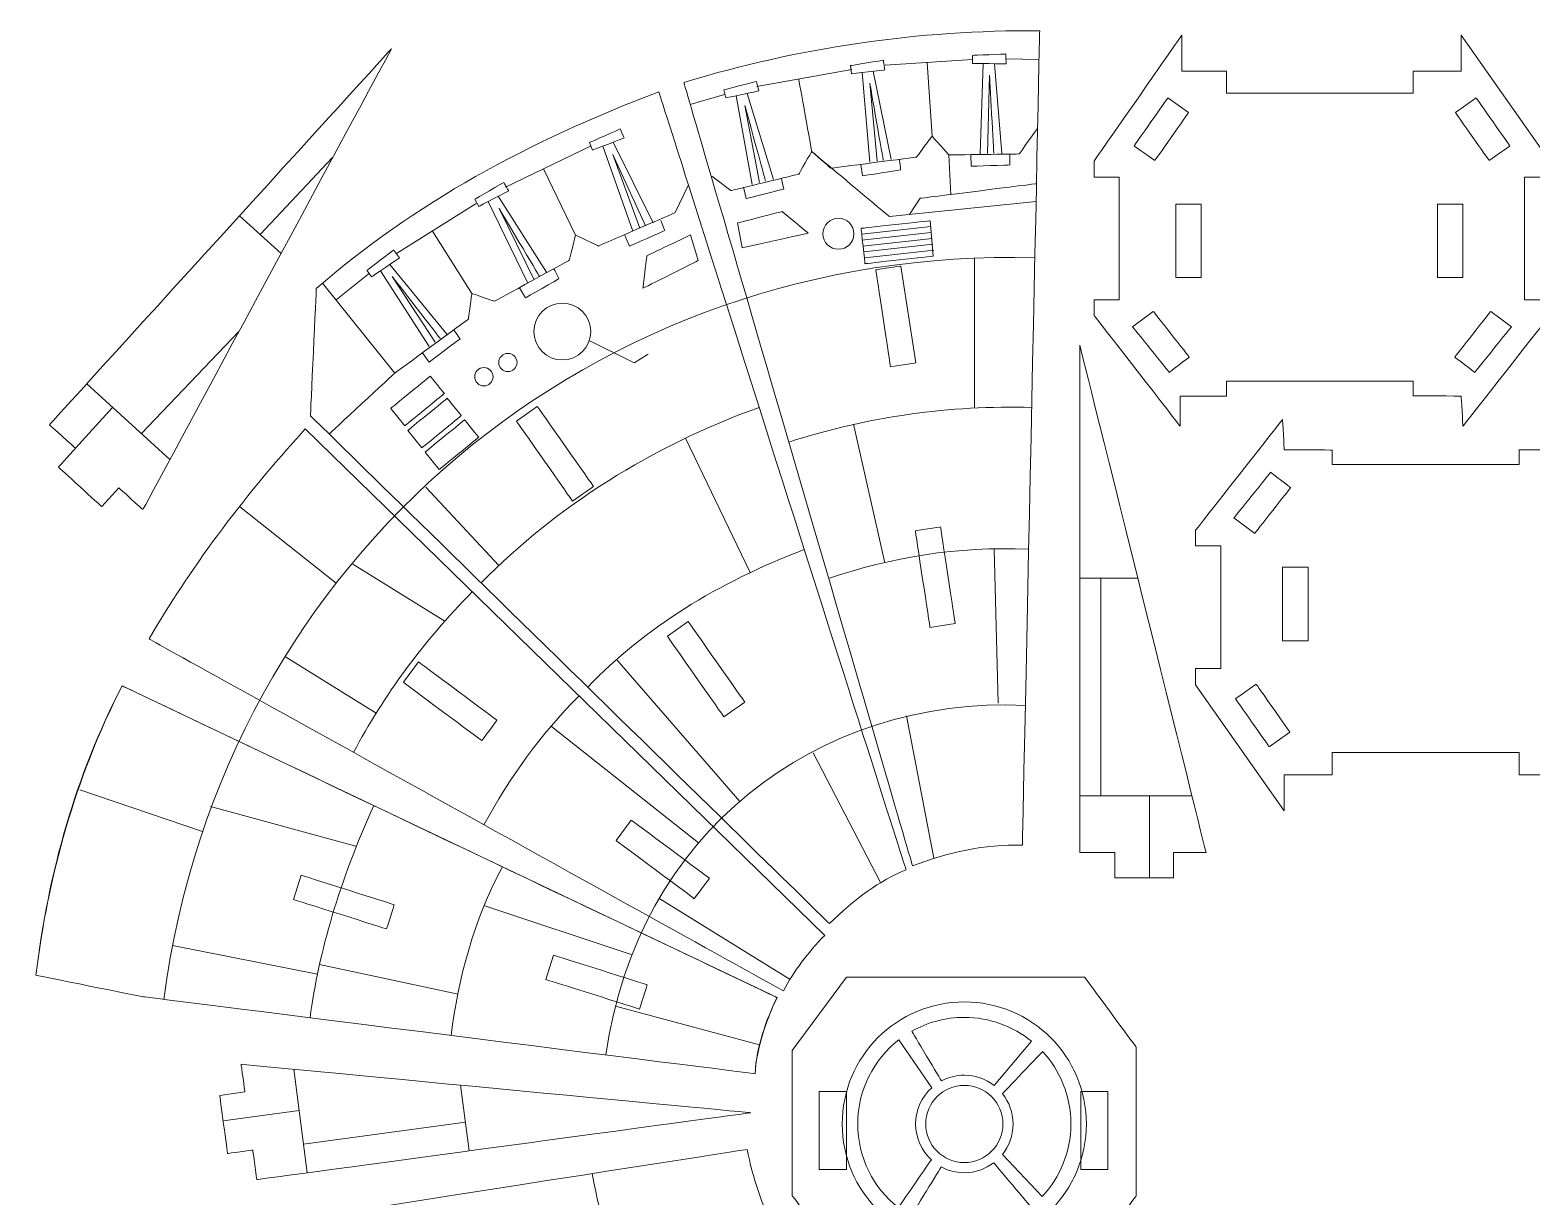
# Model space of a CAD drawing. Header units: centimetres. Extents: x -38.8 to 38.7, y -43.9 to 43.9.
# Drawn here: x -0.39 to 19.13, y -25.83 to -10.66 of the extents above; entities that cross this region are included whole.
import ezdxf

# ---------------------------------------------------------------- set-up
doc = ezdxf.new("R2010")
doc.units = ezdxf.units.CM
doc.header["$MEASUREMENT"] = 0
doc.layers.add('Layer 1', color=7, linetype='Continuous')

msp = doc.modelspace()

# ---------------------------------------------------------------- linework, layer by layer
at = {"layer": 'Layer 1', "color": 240, "lineweight": 20}
for points in [[(14.50199, -13.8792), (14.83219, -13.8792), (14.83219, -12.92438), (14.50199, -12.92438), (14.50199, -13.8792)], [(17.90136, -13.8792), (18.23156, -13.8792), (18.23156, -12.92438), (17.90136, -12.92438), (17.90136, -13.8792)], [(15.88977, -18.60131), (16.21997, -18.60131), (16.21997, -17.64649), (15.88977, -17.64649), (15.88977, -18.60131)], [(9.86672, -25.47493), (10.21878, -25.47493), (10.21878, -24.46379), (9.86672, -24.46379), (9.86672, -25.47493)], [(13.26478, -25.47493), (13.61684, -25.47493), (13.61684, -24.46379), (13.26478, -24.46379), (13.26478, -25.47493)]]:
    msp.add_lwpolyline(points, close=True, dxfattribs=at)
at = {"layer": 'Layer 1', "color": 114, "lineweight": 20}
for centre, major_axis in [((10.11502, -13.31147), (0, 0.20149)), ((6.52529, -14.58251), (0, 0.36962)), ((5.81817, -14.98469), (0, 0.11892)), ((5.50576, -15.17005), (0, 0.11892))]:
    msp.add_ellipse(centre, major_axis=major_axis, ratio=1, dxfattribs=at)
at = {"layer": 'Layer 1', "color": 250, "lineweight": 20}
for points, knots in [([(12.73166, -10.67085), (11.15899, -10.66252), (9.61657, -10.88398), (8.10554, -11.34408), (8.10554, -11.34408), (8.10554, -11.34408), (11.07943, -21.53049), (11.07943, -21.53049), (11.07943, -21.53049), (11.53754, -21.35131), (12.00995, -21.24499), (12.50647, -21.26165), (12.50647, -21.26165), (12.50647, -21.26165), (12.73166, -10.67085), (12.73166, -10.67085)], [0, 0, 0, 0, 0.2, 0.2, 0.2, 0.20000001, 0.4, 0.4, 0.4, 0.40000001, 0.6, 0.6, 0.6, 0.60000001, 1, 1, 1, 1]), ([(18.21105, -10.72716), (18.21105, -10.72716), (19.36304, -12.36534), (19.36304, -12.36534), (19.36304, -12.36534), (19.36304, -12.36534), (19.36304, -12.57715), (19.36304, -12.57715), (19.36304, -12.57715), (19.36304, -12.57715), (19.03356, -12.57715), (19.03356, -12.57715), (19.03356, -12.57715), (19.03356, -12.57715), (19.03356, -14.17069), (19.03356, -14.17069), (19.03356, -14.17069), (19.03356, -14.17069), (19.36304, -14.17069), (19.36304, -14.17069), (19.36304, -14.17069), (19.36304, -14.17069), (19.36304, -14.37424), (19.36304, -14.37424), (19.36304, -14.37424), (19.36304, -14.37424), (18.23327, -15.81366), (18.23327, -15.81366), (18.23327, -15.81366), (18.23327, -15.81366), (18.21105, -15.42139), (18.21105, -15.42139), (18.21105, -15.42139), (18.21105, -15.42139), (17.58812, -15.41723), (17.58812, -15.41723), (17.58812, -15.41723), (17.58812, -15.41723), (17.58812, -15.22852), (17.58812, -15.22852), (17.58812, -15.22852), (17.58812, -15.22852), (15.15845, -15.22852), (15.15845, -15.22852), (15.15845, -15.22852), (15.15845, -15.22852), (15.15845, -15.42139), (15.15845, -15.42139), (15.15845, -15.42139), (15.15845, -15.42139), (14.55902, -15.42139), (14.55902, -15.42139), (14.55902, -15.42139), (14.55902, -15.42139), (14.55902, -15.81366), (14.55902, -15.81366), (14.55902, -15.81366), (14.55902, -15.81366), (13.43946, -14.37424), (13.43946, -14.37424), (13.43946, -14.37424), (13.43946, -14.37424), (13.43946, -14.17069), (13.43946, -14.17069), (13.43946, -14.17069), (13.43946, -14.17069), (13.7659, -14.17069), (13.7659, -14.17069), (13.7659, -14.17069), (13.7659, -14.17069), (13.7659, -12.57715), (13.7659, -12.57715), (13.7659, -12.57715), (13.7659, -12.57715), (13.43946, -12.57715), (13.43946, -12.57715), (13.43946, -12.57715), (13.43946, -12.57715), (13.43946, -12.36534), (13.43946, -12.36534), (13.43946, -12.36534), (13.43946, -12.36534), (14.58104, -10.72716), (14.58104, -10.72716), (14.58104, -10.72716), (14.58104, -10.72716), (14.58104, -11.19507), (14.58104, -11.19507), (14.58104, -11.19507), (14.58104, -11.19507), (15.15845, -11.19507), (15.15845, -11.19507), (15.15845, -11.19507), (15.15845, -11.19507), (15.15845, -11.48353), (15.15845, -11.48353), (15.15845, -11.48353), (15.15845, -11.48353), (17.58812, -11.48353), (17.58812, -11.48353), (17.58812, -11.48353), (17.58812, -11.48353), (17.58812, -11.19507), (17.58812, -11.19507), (17.58812, -11.19507), (17.58812, -11.19507), (18.21105, -11.19507), (18.21105, -11.19507), (18.21105, -11.19507), (18.21105, -11.19507), (18.21105, -10.72716), (18.21105, -10.72716)], [0, 0, 0, 0, 0.03448276, 0.03448276, 0.03448276, 0.03448277, 0.06896552, 0.06896552, 0.06896552, 0.06896553, 0.10344828, 0.10344828, 0.10344828, 0.10344829, 0.13793103, 0.13793103, 0.13793103, 0.13793104, 0.17241379, 0.17241379, 0.17241379, 0.1724138, 0.20689655, 0.20689655, 0.20689655, 0.20689656, 0.24137931, 0.24137931, 0.24137931, 0.24137932, 0.27586207, 0.27586207, 0.27586207, 0.27586208, 0.31034483, 0.31034483, 0.31034483, 0.31034484, 0.34482759, 0.34482759, 0.34482759, 0.3448276, 0.37931034, 0.37931034, 0.37931034, 0.37931035, 0.4137931, 0.4137931, 0.4137931, 0.41379311, 0.44827586, 0.44827586, 0.44827586, 0.44827587, 0.48275862, 0.48275862, 0.48275862, 0.48275863, 0.51724138, 0.51724138, 0.51724138, 0.51724139, 0.55172414, 0.55172414, 0.55172414, 0.55172415, 0.5862069, 0.5862069, 0.5862069, 0.58620691, 0.62068966, 0.62068966, 0.62068966, 0.62068967, 0.65517241, 0.65517241, 0.65517241, 0.65517242, 0.68965517, 0.68965517, 0.68965517, 0.68965518, 0.72413793, 0.72413793, 0.72413793, 0.72413794, 0.75862069, 0.75862069, 0.75862069, 0.7586207, 0.79310345, 0.79310345, 0.79310345, 0.79310346, 0.82758621, 0.82758621, 0.82758621, 0.82758622, 0.86206897, 0.86206897, 0.86206897, 0.86206898, 0.89655172, 0.89655172, 0.89655172, 0.89655173, 0.93103448, 0.93103448, 0.93103448, 0.93103449, 1, 1, 1, 1]), ([(0.53792, -16.85702), (0.53792, -16.85702), (0.76008, -16.61272), (0.76008, -16.61272), (0.76008, -16.61272), (0.76008, -16.61272), (1.07352, -16.89776), (1.07352, -16.89776), (1.07352, -16.89776), (1.07352, -16.89776), (4.30495, -10.90498), (4.30495, -10.90498), (4.30495, -10.90498), (4.30495, -10.90498), (-0.14066, -15.79362), (-0.14066, -15.79362), (-0.14066, -15.79362), (-0.14066, -15.79362), (0.19632, -16.10006), (0.19632, -16.10006), (0.19632, -16.10006), (0.19632, -16.10006), (-0.02583, -16.34435), (-0.02583, -16.34435), (-0.02583, -16.34435), (-0.02583, -16.34435), (0.53792, -16.85702), (0.53792, -16.85702)], [0, 0, 0, 0, 0.125, 0.125, 0.125, 0.12500001, 0.25, 0.25, 0.25, 0.25000001, 0.375, 0.375, 0.375, 0.37500001, 0.5, 0.5, 0.5, 0.50000001, 0.625, 0.625, 0.625, 0.62500001, 0.75, 0.75, 0.75, 0.75000001, 1, 1, 1, 1]), ([(10.99437, -21.58078), (10.6537, -21.7146), (10.32299, -21.96384), (9.99799, -22.2798), (9.99799, -22.2798), (9.99799, -22.2798), (3.25139, -15.67722), (3.25139, -15.67722), (3.25139, -15.67722), (3.25139, -15.67722), (3.32797, -14.02449), (3.32797, -14.02449), (3.32797, -14.02449), (4.59085, -12.91896), (6.10378, -12.09854), (7.78081, -11.46527), (7.78081, -11.46527), (7.78081, -11.46527), (10.99437, -21.58078), (10.99437, -21.58078)], [0, 0, 0, 0, 0.16666667, 0.16666667, 0.16666667, 0.16666668, 0.33333333, 0.33333333, 0.33333333, 0.33333334, 0.5, 0.5, 0.5, 0.50000001, 0.66666667, 0.66666667, 0.66666667, 0.66666668, 1, 1, 1, 1]), ([(14.47102, -21.35592), (14.47102, -21.35592), (14.47102, -21.68612), (14.47102, -21.68612), (14.47102, -21.68612), (14.47102, -21.68612), (13.70902, -21.68612), (13.70902, -21.68612), (13.70902, -21.68612), (13.70902, -21.68612), (13.70902, -21.35592), (13.70902, -21.35592), (13.70902, -21.35592), (13.70902, -21.35592), (13.25354, -21.35592), (13.25354, -21.35592), (13.25354, -21.35592), (13.25354, -21.35592), (13.25354, -14.75928), (13.25354, -14.75928), (13.25354, -14.75928), (13.25354, -14.75928), (14.89468, -21.35592), (14.89468, -21.35592), (14.89468, -21.35592), (14.89468, -21.35592), (14.47102, -21.35592), (14.47102, -21.35592)], [0, 0, 0, 0, 0.125, 0.125, 0.125, 0.12500001, 0.25, 0.25, 0.25, 0.25000001, 0.375, 0.375, 0.375, 0.37500001, 0.5, 0.5, 0.5, 0.50000001, 0.625, 0.625, 0.625, 0.62500001, 0.75, 0.75, 0.75, 0.75000001, 1, 1, 1, 1]), ([(15.91093, -20.81282), (15.91093, -20.81282), (14.75894, -19.17464), (14.75894, -19.17464), (14.75894, -19.17464), (14.75894, -19.17464), (14.75894, -18.96283), (14.75894, -18.96283), (14.75894, -18.96283), (14.75894, -18.96283), (15.08842, -18.96283), (15.08842, -18.96283), (15.08842, -18.96283), (15.08842, -18.96283), (15.08842, -17.36929), (15.08842, -17.36929), (15.08842, -17.36929), (15.08842, -17.36929), (14.75894, -17.36929), (14.75894, -17.36929), (14.75894, -17.36929), (14.75894, -17.36929), (14.75894, -17.16574), (14.75894, -17.16574), (14.75894, -17.16574), (14.75894, -17.16574), (15.88871, -15.72632), (15.88871, -15.72632), (15.88871, -15.72632), (15.88871, -15.72632), (15.91093, -16.11859), (15.91093, -16.11859), (15.91093, -16.11859), (15.91093, -16.11859), (16.53386, -16.12275), (16.53386, -16.12275), (16.53386, -16.12275), (16.53386, -16.12275), (16.53386, -16.31146), (16.53386, -16.31146), (16.53386, -16.31146), (16.53386, -16.31146), (18.96353, -16.31146), (18.96353, -16.31146), (18.96353, -16.31146), (18.96353, -16.31146), (18.96353, -16.11859), (18.96353, -16.11859), (18.96353, -16.11859), (18.96353, -16.11859), (19.56296, -16.11859), (19.56296, -16.11859), (19.56296, -16.11859), (19.56296, -16.11859), (19.56296, -15.72632), (19.56296, -15.72632), (19.56296, -15.72632), (19.56296, -15.72632), (20.68252, -17.16574), (20.68252, -17.16574), (20.68252, -17.16574), (20.68252, -17.16574), (20.68252, -17.36929), (20.68252, -17.36929), (20.68252, -17.36929), (20.68252, -17.36929), (20.35608, -17.36929), (20.35608, -17.36929), (20.35608, -17.36929), (20.35608, -17.36929), (20.35608, -18.96283), (20.35608, -18.96283), (20.35608, -18.96283), (20.35608, -18.96283), (20.68252, -18.96283), (20.68252, -18.96283), (20.68252, -18.96283), (20.68252, -18.96283), (20.68252, -19.17464), (20.68252, -19.17464), (20.68252, -19.17464), (20.68252, -19.17464), (19.54094, -20.81282), (19.54094, -20.81282), (19.54094, -20.81282), (19.54094, -20.81282), (19.54094, -20.34491), (19.54094, -20.34491), (19.54094, -20.34491), (19.54094, -20.34491), (18.96353, -20.34491), (18.96353, -20.34491), (18.96353, -20.34491), (18.96353, -20.34491), (18.96353, -20.05645), (18.96353, -20.05645), (18.96353, -20.05645), (18.96353, -20.05645), (16.53386, -20.05645), (16.53386, -20.05645), (16.53386, -20.05645), (16.53386, -20.05645), (16.53386, -20.34491), (16.53386, -20.34491), (16.53386, -20.34491), (16.53386, -20.34491), (15.91093, -20.34491), (15.91093, -20.34491), (15.91093, -20.34491), (15.91093, -20.34491), (15.91093, -20.81282), (15.91093, -20.81282)], [0, 0, 0, 0, 0.03448276, 0.03448276, 0.03448276, 0.03448277, 0.06896552, 0.06896552, 0.06896552, 0.06896553, 0.10344828, 0.10344828, 0.10344828, 0.10344829, 0.13793103, 0.13793103, 0.13793103, 0.13793104, 0.17241379, 0.17241379, 0.17241379, 0.1724138, 0.20689655, 0.20689655, 0.20689655, 0.20689656, 0.24137931, 0.24137931, 0.24137931, 0.24137932, 0.27586207, 0.27586207, 0.27586207, 0.27586208, 0.31034483, 0.31034483, 0.31034483, 0.31034484, 0.34482759, 0.34482759, 0.34482759, 0.3448276, 0.37931034, 0.37931034, 0.37931034, 0.37931035, 0.4137931, 0.4137931, 0.4137931, 0.41379311, 0.44827586, 0.44827586, 0.44827586, 0.44827587, 0.48275862, 0.48275862, 0.48275862, 0.48275863, 0.51724138, 0.51724138, 0.51724138, 0.51724139, 0.55172414, 0.55172414, 0.55172414, 0.55172415, 0.5862069, 0.5862069, 0.5862069, 0.58620691, 0.62068966, 0.62068966, 0.62068966, 0.62068967, 0.65517241, 0.65517241, 0.65517241, 0.65517242, 0.68965517, 0.68965517, 0.68965517, 0.68965518, 0.72413793, 0.72413793, 0.72413793, 0.72413794, 0.75862069, 0.75862069, 0.75862069, 0.7586207, 0.79310345, 0.79310345, 0.79310345, 0.79310346, 0.82758621, 0.82758621, 0.82758621, 0.82758622, 0.86206897, 0.86206897, 0.86206897, 0.86206898, 0.89655172, 0.89655172, 0.89655172, 0.89655173, 0.93103448, 0.93103448, 0.93103448, 0.93103449, 1, 1, 1, 1]), ([(3.1843, -15.84852), (3.1843, -15.84852), (9.93675, -22.43194), (9.93675, -22.43194), (9.93675, -22.43194), (9.71697, -22.65929), (9.53511, -22.89906), (9.39956, -23.15406), (9.39956, -23.15406), (9.39956, -23.15406), (1.15292, -18.57922), (1.15292, -18.57922), (1.15292, -18.57922), (1.67128, -17.69204), (2.33074, -16.78437), (3.1843, -15.84852)], [0, 0, 0, 0, 0.2, 0.2, 0.2, 0.20000001, 0.4, 0.4, 0.4, 0.40000001, 0.6, 0.6, 0.6, 0.60000001, 1, 1, 1, 1]), ([(0.80317, -19.18758), (0.18844, -20.40098), (-0.15907, -21.65987), (-0.31787, -22.95089), (-0.31787, -22.95089), (-0.31787, -22.95089), (1.07542, -23.23033), (1.07542, -23.23033), (1.07542, -23.23033), (1.07542, -23.23033), (9.03069, -24.23067), (9.03069, -24.23067), (9.03069, -24.23067), (9.05321, -23.86548), (9.17243, -23.5471), (9.31671, -23.24085), (9.31671, -23.24085), (9.31671, -23.24085), (0.80317, -19.18758), (0.80317, -19.18758)], [0, 0, 0, 0, 0.16666667, 0.16666667, 0.16666667, 0.16666668, 0.33333333, 0.33333333, 0.33333333, 0.33333334, 0.5, 0.5, 0.5, 0.50000001, 0.66666667, 0.66666667, 0.66666667, 0.66666668, 1, 1, 1, 1]), ([(0.80317, -19.18758), (0.80317, -19.18758), (9.31671, -23.24085), (9.31671, -23.24085), (9.31671, -23.24085), (9.1595, -23.57965), (9.05291, -23.91119), (9.03069, -24.23067), (9.03069, -24.23067), (9.03069, -24.23067), (1.07542, -23.23033), (1.07542, -23.23033), (1.07542, -23.23033), (1.07542, -23.23033), (-0.31787, -22.95089), (-0.31787, -22.95089), (-0.31787, -22.95089), (-0.15692, -21.61919), (0.19844, -20.3581), (0.80317, -19.18758)], [0, 0, 0, 0, 0.16666667, 0.16666667, 0.16666667, 0.16666668, 0.33333333, 0.33333333, 0.33333333, 0.33333334, 0.5, 0.5, 0.5, 0.50000001, 0.66666667, 0.66666667, 0.66666667, 0.66666668, 1, 1, 1, 1]), ([(9.5155, -23.92986), (9.5155, -23.92986), (10.21856, -22.9762), (10.21856, -22.9762), (10.21856, -22.9762), (10.21856, -22.9762), (13.31623, -22.9762), (13.31623, -22.9762), (13.31623, -22.9762), (13.31623, -22.9762), (13.98794, -23.88734), (13.98794, -23.88734), (13.98794, -23.88734), (13.98794, -23.88734), (13.98794, -25.8166), (13.98794, -25.8166), (13.98794, -25.8166), (13.98794, -25.8166), (13.26893, -26.7919), (13.26893, -26.7919), (13.26893, -26.7919), (13.26893, -26.7919), (10.23451, -26.7919), (10.23451, -26.7919), (10.23451, -26.7919), (10.23451, -26.7919), (9.5155, -25.8166), (9.5155, -25.8166), (9.5155, -25.8166), (9.5155, -25.8166), (9.5155, -23.92986), (9.5155, -23.92986)], [0, 0, 0, 0, 0.11111111, 0.11111111, 0.11111111, 0.11111112, 0.22222222, 0.22222222, 0.22222222, 0.22222223, 0.33333333, 0.33333333, 0.33333333, 0.33333334, 0.44444444, 0.44444444, 0.44444444, 0.44444445, 0.55555556, 0.55555556, 0.55555556, 0.55555557, 0.66666667, 0.66666667, 0.66666667, 0.66666668, 0.77777778, 0.77777778, 0.77777778, 0.77777779, 1, 1, 1, 1]), ([(2.07194, -24.51285), (2.07194, -24.51285), (2.39916, -24.46858), (2.39916, -24.46858), (2.39916, -24.46858), (2.39916, -24.46858), (2.35042, -24.10835), (2.35042, -24.10835), (2.35042, -24.10835), (2.35042, -24.10835), (8.97824, -24.73863), (8.97824, -24.73863), (8.97824, -24.73863), (8.97824, -24.73863), (2.55332, -25.60795), (2.55332, -25.60795), (2.55332, -25.60795), (2.55332, -25.60795), (2.50133, -25.22369), (2.50133, -25.22369), (2.50133, -25.22369), (2.50133, -25.22369), (2.17411, -25.26796), (2.17411, -25.26796), (2.17411, -25.26796), (2.17411, -25.26796), (2.07194, -24.51285), (2.07194, -24.51285)], [0, 0, 0, 0, 0.125, 0.125, 0.125, 0.12500001, 0.25, 0.25, 0.25, 0.25000001, 0.375, 0.375, 0.375, 0.37500001, 0.5, 0.5, 0.5, 0.50000001, 0.625, 0.625, 0.625, 0.62500001, 0.75, 0.75, 0.75, 0.75000001, 1, 1, 1, 1]), ([(8.92868, -25.21462), (9.0027, -25.58038), (9.11261, -25.93107), (9.28667, -26.25485), (9.28667, -26.25485), (9.28667, -26.25485), (0.99978, -30.76412), (0.99978, -30.76412), (0.99978, -30.76412), (0.33405, -29.60349), (-0.14955, -28.25822), (-0.39379, -26.67033), (-0.39379, -26.67033), (-0.39379, -26.67033), (8.92868, -25.21462), (8.92868, -25.21462)], [0, 0, 0, 0, 0.2, 0.2, 0.2, 0.20000001, 0.4, 0.4, 0.4, 0.40000001, 0.6, 0.6, 0.6, 0.60000001, 1, 1, 1, 1])]:
    msp.add_open_spline(points, degree=3, knots=knots, dxfattribs=at)
at = {"layer": 'Layer 1', "color": 114, "lineweight": 20}
for points, knots in [([(10.27076, -11.12523), (10.27076, -11.12523), (10.28304, -11.23128), (10.28304, -11.23128), (10.28304, -11.23128), (10.28304, -11.23128), (10.71922, -11.18083), (10.71922, -11.18083), (10.71922, -11.18083), (10.71922, -11.18083), (10.70018, -11.05518), (10.70018, -11.05518), (10.70018, -11.05518), (10.70018, -11.05518), (10.27076, -11.12523), (10.27076, -11.12523)], [0, 0, 0, 0, 0.2, 0.2, 0.2, 0.20000001, 0.4, 0.4, 0.4, 0.40000001, 0.6, 0.6, 0.6, 0.60000001, 1, 1, 1, 1]), ([(11.85676, -10.99206), (11.85676, -10.99206), (11.85634, -11.09882), (11.85634, -11.09882), (11.85634, -11.09882), (11.85634, -11.09882), (12.29542, -11.10059), (12.29542, -11.10059), (12.29542, -11.10059), (12.29542, -11.10059), (12.29146, -10.97357), (12.29146, -10.97357), (12.29146, -10.97357), (12.29146, -10.97357), (11.85676, -10.99206), (11.85676, -10.99206)], [0, 0, 0, 0, 0.2, 0.2, 0.2, 0.20000001, 0.4, 0.4, 0.4, 0.40000001, 0.6, 0.6, 0.6, 0.60000001, 1, 1, 1, 1]), ([(12.68446, -12.89104), (12.68446, -12.89104), (10.77862, -13.08822), (10.77862, -13.08822), (10.77862, -13.08822), (10.77862, -13.08822), (9.76827, -12.2415), (9.76827, -12.2415), (9.76827, -12.2415), (9.76827, -12.2415), (9.59947, -11.29939), (9.59947, -11.29939)], [0, 0, 0, 0, 0.25, 0.25, 0.25, 0.25000001, 0.5, 0.5, 0.5, 0.50000001, 1, 1, 1, 1]), ([(12.05462, -12.2681), (12.05462, -12.2681), (12.07979, -11.24732), (12.07979, -11.24732), (12.07979, -11.24732), (12.07979, -11.24732), (12.13447, -12.26707), (12.13447, -12.26707)], [0, 0, 0, 0, 0.33333333, 0.33333333, 0.33333333, 0.33333334, 1, 1, 1, 1]), ([(8.62766, -11.44056), (8.62766, -11.44056), (8.64976, -11.54501), (8.64976, -11.54501), (8.64976, -11.54501), (8.64976, -11.54501), (9.07934, -11.45417), (9.07934, -11.45417), (9.07934, -11.45417), (9.07934, -11.45417), (9.04869, -11.33084), (9.04869, -11.33084), (9.04869, -11.33084), (9.04869, -11.33084), (8.62766, -11.44056), (8.62766, -11.44056)], [0, 0, 0, 0, 0.2, 0.2, 0.2, 0.20000001, 0.4, 0.4, 0.4, 0.40000001, 0.6, 0.6, 0.6, 0.60000001, 1, 1, 1, 1]), ([(10.61894, -12.36869), (10.61894, -12.36869), (10.52256, -11.35216), (10.52256, -11.35216), (10.52256, -11.35216), (10.52256, -11.35216), (10.6981, -12.35817), (10.6981, -12.35817)], [0, 0, 0, 0, 0.33333333, 0.33333333, 0.33333333, 0.33333334, 1, 1, 1, 1]), ([(9.0901, -12.64621), (9.0901, -12.64621), (8.89949, -11.64307), (8.89949, -11.64307), (8.89949, -11.64307), (8.89949, -11.64307), (9.16794, -12.62837), (9.16794, -12.62837)], [0, 0, 0, 0, 0.33333333, 0.33333333, 0.33333333, 0.33333334, 1, 1, 1, 1]), ([(6.8808, -12.12495), (6.8808, -12.12495), (6.91964, -12.2244), (6.91964, -12.2244), (6.91964, -12.2244), (6.91964, -12.2244), (7.32865, -12.06469), (7.32865, -12.06469), (7.32865, -12.06469), (7.32865, -12.06469), (7.27829, -11.94802), (7.27829, -11.94802), (7.27829, -11.94802), (7.27829, -11.94802), (6.8808, -12.12495), (6.8808, -12.12495)], [0, 0, 0, 0, 0.2, 0.2, 0.2, 0.20000001, 0.4, 0.4, 0.4, 0.40000001, 0.6, 0.6, 0.6, 0.60000001, 1, 1, 1, 1]), ([(8.46744, -12.56368), (8.46744, -12.56368), (8.71682, -12.74988), (8.71682, -12.74988), (8.71682, -12.74988), (8.71682, -12.74988), (9.60081, -12.5357), (9.60081, -12.5357), (9.60081, -12.5357), (9.60081, -12.5357), (9.76828, -12.24151), (9.76828, -12.24151), (9.76828, -12.24151), (9.76828, -12.24151), (10.01566, -12.45831), (10.01566, -12.45831), (10.01566, -12.45831), (10.01566, -12.45831), (11.13141, -12.31518), (11.13141, -12.31518), (11.13141, -12.31518), (11.13141, -12.31518), (11.33171, -12.04229), (11.33171, -12.04229), (11.33171, -12.04229), (11.33171, -12.04229), (11.55243, -12.28619), (11.55243, -12.28619), (11.55243, -12.28619), (11.55243, -12.28619), (12.46569, -12.27357), (12.46569, -12.27357), (12.46569, -12.27357), (12.46569, -12.27357), (12.7003, -11.94504), (12.7003, -11.94504)], [0, 0, 0, 0, 0.1, 0.1, 0.1, 0.10000001, 0.2, 0.2, 0.2, 0.20000001, 0.3, 0.3, 0.3, 0.30000001, 0.4, 0.4, 0.4, 0.40000001, 0.5, 0.5, 0.5, 0.50000001, 0.6, 0.6, 0.6, 0.60000001, 0.7, 0.7, 0.7, 0.70000001, 0.8, 0.8, 0.8, 0.80000001, 1, 1, 1, 1]), ([(7.53373, -13.239), (7.53373, -13.239), (7.18203, -12.2804), (7.18203, -12.2804), (7.18203, -12.2804), (7.18203, -12.2804), (7.60762, -13.2087), (7.60762, -13.2087)], [0, 0, 0, 0, 0.33333333, 0.33333333, 0.33333333, 0.33333334, 1, 1, 1, 1]), ([(11.83737, -12.28225), (11.83737, -12.28225), (11.84227, -12.43407), (11.84227, -12.43407), (11.84227, -12.43407), (11.84227, -12.43407), (12.34397, -12.41636), (12.34397, -12.41636), (12.34397, -12.41636), (12.34397, -12.41636), (12.34512, -12.27523), (12.34512, -12.27523)], [0, 0, 0, 0, 0.25, 0.25, 0.25, 0.25000001, 0.5, 0.5, 0.5, 0.50000001, 1, 1, 1, 1]), ([(10.40492, -12.40857), (10.40492, -12.40857), (10.42783, -12.55873), (10.42783, -12.55873), (10.42783, -12.55873), (10.42783, -12.55873), (10.92387, -12.4815), (10.92387, -12.4815), (10.92387, -12.4815), (10.92387, -12.4815), (10.90823, -12.34123), (10.90823, -12.34123)], [0, 0, 0, 0, 0.25, 0.25, 0.25, 0.25000001, 0.5, 0.5, 0.5, 0.50000001, 1, 1, 1, 1]), ([(8.1654, -12.67589), (8.1654, -12.67589), (7.9945, -13.03602), (7.9945, -13.03602), (7.9945, -13.03602), (7.9945, -13.03602), (6.99402, -13.47078), (6.99402, -13.47078), (6.99402, -13.47078), (6.99402, -13.47078), (6.69762, -13.32813), (6.69762, -13.32813), (6.69762, -13.32813), (6.69762, -13.32813), (6.61504, -13.65641), (6.61504, -13.65641), (6.61504, -13.65641), (6.61504, -13.65641), (5.64374, -14.1891), (5.64374, -14.1891), (5.64374, -14.1891), (5.64374, -14.1891), (5.34929, -14.08658), (5.34929, -14.08658), (5.34929, -14.08658), (5.34929, -14.08658), (5.30442, -14.42211), (5.30442, -14.42211), (5.30442, -14.42211), (5.30442, -14.42211), (4.34651, -15.12428), (4.34651, -15.12428), (4.34651, -15.12428), (4.34651, -15.12428), (3.49388, -15.91452), (3.49388, -15.91452)], [0, 0, 0, 0, 0.1, 0.1, 0.1, 0.10000001, 0.2, 0.2, 0.2, 0.20000001, 0.3, 0.3, 0.3, 0.30000001, 0.4, 0.4, 0.4, 0.40000001, 0.5, 0.5, 0.5, 0.50000001, 0.6, 0.6, 0.6, 0.60000001, 0.7, 0.7, 0.7, 0.70000001, 0.8, 0.8, 0.8, 0.80000001, 1, 1, 1, 1]), ([(5.3898, -12.86077), (5.3898, -12.86077), (5.43894, -12.95555), (5.43894, -12.95555), (5.43894, -12.95555), (5.43894, -12.95555), (5.82876, -12.75348), (5.82876, -12.75348), (5.82876, -12.75348), (5.82876, -12.75348), (5.76634, -12.64278), (5.76634, -12.64278), (5.76634, -12.64278), (5.76634, -12.64278), (5.3898, -12.86077), (5.3898, -12.86077)], [0, 0, 0, 0, 0.2, 0.2, 0.2, 0.20000001, 0.4, 0.4, 0.4, 0.40000001, 0.6, 0.6, 0.6, 0.60000001, 1, 1, 1, 1]), ([(8.88071, -12.70584), (8.88071, -12.70584), (8.91751, -12.85322), (8.91751, -12.85322), (8.91751, -12.85322), (8.91751, -12.85322), (9.4042, -12.73013), (9.4042, -12.73013), (9.4042, -12.73013), (9.4042, -12.73013), (9.37557, -12.59193), (9.37557, -12.59193)], [0, 0, 0, 0, 0.25, 0.25, 0.25, 0.25000001, 0.5, 0.5, 0.5, 0.50000001, 1, 1, 1, 1]), ([(11.0398, -13.0612), (11.0398, -13.0612), (11.17668, -12.85022), (11.17668, -12.85022), (11.17668, -12.85022), (11.17668, -12.85022), (12.68936, -12.66023), (12.68936, -12.66023)], [0, 0, 0, 0, 0.33333333, 0.33333333, 0.33333333, 0.33333334, 1, 1, 1, 1]), ([(6.15691, -13.89951), (6.15691, -13.89951), (5.70578, -12.98348), (5.70578, -12.98348), (5.70578, -12.98348), (5.70578, -12.98348), (6.22717, -13.86156), (6.22717, -13.86156)], [0, 0, 0, 0, 0.33333333, 0.33333333, 0.33333333, 0.33333334, 1, 1, 1, 1]), ([(8.80358, -13.17091), (8.80358, -13.17091), (8.86279, -13.49278), (8.86279, -13.49278), (8.86279, -13.49278), (8.86279, -13.49278), (9.72321, -13.30189), (9.72321, -13.30189), (9.72321, -13.30189), (9.72321, -13.30189), (9.38298, -13.02192), (9.38298, -13.02192), (9.38298, -13.02192), (9.38298, -13.02192), (8.80358, -13.17091), (8.80358, -13.17091)], [0, 0, 0, 0, 0.2, 0.2, 0.2, 0.20000001, 0.4, 0.4, 0.4, 0.40000001, 0.6, 0.6, 0.6, 0.60000001, 1, 1, 1, 1]), ([(7.33688, -13.332), (7.33688, -13.332), (7.39723, -13.4714), (7.39723, -13.4714), (7.39723, -13.4714), (7.39723, -13.4714), (7.85732, -13.27056), (7.85732, -13.27056), (7.85732, -13.27056), (7.85732, -13.27056), (7.80653, -13.13888), (7.80653, -13.13888)], [0, 0, 0, 0, 0.25, 0.25, 0.25, 0.25000001, 0.5, 0.5, 0.5, 0.50000001, 1, 1, 1, 1]), ([(11.34847, -13.60287), (11.34847, -13.60287), (11.30841, -13.14195), (11.30841, -13.14195), (11.30841, -13.14195), (11.30841, -13.14195), (10.40988, -13.24043), (10.40988, -13.24043), (10.40988, -13.24043), (10.40988, -13.24043), (10.46027, -13.70021), (10.46027, -13.70021), (10.46027, -13.70021), (10.46027, -13.70021), (11.34847, -13.60287), (11.34847, -13.60287)], [0, 0, 0, 0, 0.2, 0.2, 0.2, 0.20000001, 0.4, 0.4, 0.4, 0.40000001, 0.6, 0.6, 0.6, 0.60000001, 1, 1, 1, 1]), ([(8.19272, -13.32449), (8.19272, -13.32449), (8.29104, -13.6597), (8.29104, -13.6597), (8.29104, -13.6597), (8.29104, -13.6597), (7.57397, -14.01986), (7.57397, -14.01986), (7.57397, -14.01986), (7.57397, -14.01986), (7.62498, -13.59832), (7.62498, -13.59832), (7.62498, -13.59832), (7.62498, -13.59832), (8.19272, -13.32449), (8.19272, -13.32449)], [0, 0, 0, 0, 0.2, 0.2, 0.2, 0.20000001, 0.4, 0.4, 0.4, 0.40000001, 0.6, 0.6, 0.6, 0.60000001, 1, 1, 1, 1]), ([(3.98551, -13.78493), (3.98551, -13.78493), (4.04592, -13.87295), (4.04592, -13.87295), (4.04592, -13.87295), (4.04592, -13.87295), (4.40796, -13.62452), (4.40796, -13.62452), (4.40796, -13.62452), (4.40796, -13.62452), (4.33242, -13.52233), (4.33242, -13.52233), (4.33242, -13.52233), (4.33242, -13.52233), (3.98551, -13.78493), (3.98551, -13.78493)], [0, 0, 0, 0, 0.2, 0.2, 0.2, 0.20000001, 0.4, 0.4, 0.4, 0.40000001, 0.6, 0.6, 0.6, 0.60000001, 1, 1, 1, 1]), ([(5.971, -14.0128), (5.971, -14.0128), (6.04575, -14.14503), (6.04575, -14.14503), (6.04575, -14.14503), (6.04575, -14.14503), (6.48202, -13.89666), (6.48202, -13.89666), (6.48202, -13.89666), (6.48202, -13.89666), (6.41758, -13.77109), (6.41758, -13.77109)], [0, 0, 0, 0, 0.25, 0.25, 0.25, 0.25000001, 0.5, 0.5, 0.5, 0.50000001, 1, 1, 1, 1]), ([(4.87442, -14.72156), (4.87442, -14.72156), (4.31417, -13.86789), (4.31417, -13.86789), (4.31417, -13.86789), (4.31417, -13.86789), (4.93949, -14.67527), (4.93949, -14.67527)], [0, 0, 0, 0, 0.33333333, 0.33333333, 0.33333333, 0.33333334, 1, 1, 1, 1]), ([(4.70383, -14.85683), (4.70383, -14.85683), (4.79427, -14.97888), (4.79427, -14.97888), (4.79427, -14.97888), (4.79427, -14.97888), (5.19671, -14.67879), (5.19671, -14.67879), (5.19671, -14.67879), (5.19671, -14.67879), (5.11734, -14.56209), (5.11734, -14.56209)], [0, 0, 0, 0, 0.25, 0.25, 0.25, 0.25000001, 0.5, 0.5, 0.5, 0.50000001, 1, 1, 1, 1]), ([(6.87652, -14.7005), (6.87652, -14.7005), (7.46004, -14.9883), (7.46004, -14.9883), (7.46004, -14.9883), (7.46004, -14.9883), (7.64134, -14.87529), (7.64134, -14.87529)], [0, 0, 0, 0, 0.33333333, 0.33333333, 0.33333333, 0.33333334, 1, 1, 1, 1]), ([(4.29671, -15.58068), (4.29671, -15.58068), (4.48067, -15.80621), (4.48067, -15.80621), (4.48067, -15.80621), (4.48067, -15.80621), (4.99324, -15.38811), (4.99324, -15.38811), (4.99324, -15.38811), (4.99324, -15.38811), (4.80928, -15.16258), (4.80928, -15.16258), (4.80928, -15.16258), (4.80928, -15.16258), (4.29671, -15.58068), (4.29671, -15.58068)], [0, 0, 0, 0, 0.2, 0.2, 0.2, 0.20000001, 0.4, 0.4, 0.4, 0.40000001, 0.6, 0.6, 0.6, 0.60000001, 1, 1, 1, 1]), ([(4.51624, -15.86806), (4.51624, -15.86806), (4.7002, -16.09359), (4.7002, -16.09359), (4.7002, -16.09359), (4.7002, -16.09359), (5.21277, -15.67549), (5.21277, -15.67549), (5.21277, -15.67549), (5.21277, -15.67549), (5.02881, -15.44996), (5.02881, -15.44996), (5.02881, -15.44996), (5.02881, -15.44996), (4.51624, -15.86806), (4.51624, -15.86806)], [0, 0, 0, 0, 0.2, 0.2, 0.2, 0.20000001, 0.4, 0.4, 0.4, 0.40000001, 0.6, 0.6, 0.6, 0.60000001, 1, 1, 1, 1]), ([(4.74264, -16.14912), (4.74264, -16.14912), (4.9266, -16.37465), (4.9266, -16.37465), (4.9266, -16.37465), (4.9266, -16.37465), (5.43917, -15.95655), (5.43917, -15.95655), (5.43917, -15.95655), (5.43917, -15.95655), (5.25521, -15.73102), (5.25521, -15.73102), (5.25521, -15.73102), (5.25521, -15.73102), (4.74264, -16.14912), (4.74264, -16.14912)], [0, 0, 0, 0, 0.2, 0.2, 0.2, 0.20000001, 0.4, 0.4, 0.4, 0.40000001, 0.6, 0.6, 0.6, 0.60000001, 1, 1, 1, 1]), ([(11.75172, -26.47112), (12.62824, -26.47112), (13.33879, -25.76057), (13.33879, -24.88405), (13.33879, -24.88405), (13.33879, -24.00753), (12.62824, -23.29698), (11.75172, -23.29698), (11.75172, -23.29698), (10.8752, -23.29698), (10.16465, -24.00753), (10.16465, -24.88405), (10.16465, -24.88405), (10.16465, -25.76057), (10.8752, -26.47112), (11.75172, -26.47112)], [0, 0, 0, 0, 0.2, 0.2, 0.2, 0.20000001, 0.4, 0.4, 0.4, 0.40000001, 0.6, 0.6, 0.6, 0.60000001, 1, 1, 1, 1]), ([(12.62476, -23.80847), (12.62476, -23.80847), (12.13906, -24.38283), (12.13906, -24.38283), (12.13906, -24.38283), (12.03197, -24.29994), (11.89762, -24.25059), (11.75172, -24.25059), (11.75172, -24.25059), (11.64439, -24.25059), (11.54331, -24.27731), (11.45473, -24.32443), (11.45473, -24.32443), (11.45473, -24.32443), (11.06867, -23.67861), (11.06867, -23.67861), (11.06867, -23.67861), (11.27026, -23.56414), (11.50333, -23.49871), (11.75172, -23.49871), (11.75172, -23.49871), (12.08269, -23.49871), (12.3865, -23.61482), (12.62476, -23.80847)], [0, 0, 0, 0, 0.14285714, 0.14285714, 0.14285714, 0.14285715, 0.28571429, 0.28571429, 0.28571429, 0.2857143, 0.42857143, 0.42857143, 0.42857143, 0.42857144, 0.57142857, 0.57142857, 0.57142857, 0.57142858, 0.71428571, 0.71428571, 0.71428571, 0.71428572, 1, 1, 1, 1]), ([(10.90093, -23.79073), (10.90093, -23.79073), (11.32768, -24.41348), (11.32768, -24.41348), (11.32768, -24.41348), (11.19909, -24.52941), (11.11826, -24.69729), (11.11826, -24.88405), (11.11826, -24.88405), (11.11826, -25.06867), (11.19727, -25.23484), (11.32329, -25.35061), (11.32329, -25.35061), (11.32329, -25.35061), (10.89352, -25.97158), (10.89352, -25.97158), (10.89352, -25.97158), (10.57245, -25.71786), (10.36638, -25.32504), (10.36638, -24.88405), (10.36638, -24.88405), (10.36638, -24.43969), (10.57562, -24.04422), (10.90093, -23.79073)], [0, 0, 0, 0, 0.14285714, 0.14285714, 0.14285714, 0.14285715, 0.28571429, 0.28571429, 0.28571429, 0.2857143, 0.42857143, 0.42857143, 0.42857143, 0.42857144, 0.57142857, 0.57142857, 0.57142857, 0.57142858, 0.71428571, 0.71428571, 0.71428571, 0.71428572, 1, 1, 1, 1]), ([(12.76549, -25.82809), (12.76549, -25.82809), (12.24609, -25.28009), (12.24609, -25.28009), (12.24609, -25.28009), (12.3331, -25.17163), (12.38518, -25.03393), (12.38518, -24.88405), (12.38518, -24.88405), (12.38518, -24.73572), (12.33419, -24.5993), (12.24878, -24.49136), (12.24878, -24.49136), (12.24878, -24.49136), (12.76839, -23.94313), (12.76839, -23.94313), (12.76839, -23.94313), (12.99716, -24.1902), (13.13706, -24.52077), (13.13706, -24.88405), (13.13706, -24.88405), (13.13706, -25.24887), (12.996, -25.5807), (12.76549, -25.82809)], [0, 0, 0, 0, 0.14285714, 0.14285714, 0.14285714, 0.14285715, 0.28571429, 0.28571429, 0.28571429, 0.2857143, 0.42857143, 0.42857143, 0.42857143, 0.42857144, 0.57142857, 0.57142857, 0.57142857, 0.57142858, 0.71428571, 0.71428571, 0.71428571, 0.71428572, 1, 1, 1, 1]), ([(11.75172, -25.38605), (12.02897, -25.38605), (12.25372, -25.1613), (12.25372, -24.88405), (12.25372, -24.88405), (12.25372, -24.6068), (12.02897, -24.38205), (11.75172, -24.38205), (11.75172, -24.38205), (11.47447, -24.38205), (11.24972, -24.6068), (11.24972, -24.88405), (11.24972, -24.88405), (11.24972, -25.1613), (11.47447, -25.38605), (11.75172, -25.38605)], [0, 0, 0, 0, 0.2, 0.2, 0.2, 0.20000001, 0.4, 0.4, 0.4, 0.40000001, 0.6, 0.6, 0.6, 0.60000001, 1, 1, 1, 1]), ([(11.75172, -25.51751), (11.89545, -25.51751), (12.02798, -25.46961), (12.13428, -25.38894), (12.13428, -25.38894), (12.13428, -25.38894), (12.62007, -25.96341), (12.62007, -25.96341), (12.62007, -25.96341), (12.38251, -26.15477), (12.08052, -26.26939), (11.75172, -26.26939), (11.75172, -26.26939), (11.49926, -26.26939), (11.26257, -26.20182), (11.05874, -26.08383), (11.05874, -26.08383), (11.05874, -26.08383), (11.45222, -25.44234), (11.45222, -25.44234), (11.45222, -25.44234), (11.5414, -25.49029), (11.64337, -25.51751), (11.75172, -25.51751)], [0, 0, 0, 0, 0.14285714, 0.14285714, 0.14285714, 0.14285715, 0.28571429, 0.28571429, 0.28571429, 0.2857143, 0.42857143, 0.42857143, 0.42857143, 0.42857144, 0.57142857, 0.57142857, 0.57142857, 0.57142858, 0.71428571, 0.71428571, 0.71428571, 0.71428572, 1, 1, 1, 1])]:
    msp.add_open_spline(points, degree=3, knots=knots, dxfattribs=at)
for points in [[(11.85656, -11.04545), (11.85656, -11.04545), (10.72238, -11.11935), (10.72238, -11.11935)], [(11.33171, -12.04229), (11.33171, -12.04229), (11.26926, -11.08371), (11.26926, -11.08371)], [(11.95678, -12.27001), (11.95678, -12.27001), (11.99703, -11.09939), (11.99703, -11.09939)], [(12.23914, -12.26645), (12.23914, -12.26645), (12.14285, -11.09998), (12.14285, -11.09998)], [(12.72368, -11.04624), (12.72368, -11.04624), (12.29344, -11.03709), (12.29344, -11.03709)], [(10.28893, -11.17464), (10.28893, -11.17464), (9.05651, -11.39505), (9.05651, -11.39505)], [(10.52202, -12.38222), (10.52202, -12.38222), (10.4228, -11.21512), (10.4228, -11.21512)], [(10.80196, -12.34511), (10.80196, -12.34511), (10.56766, -11.19837), (10.56766, -11.19837)], [(8.63234, -11.49999), (8.63234, -11.49999), (8.18886, -11.62947), (8.18886, -11.62947)], [(8.99486, -12.6687), (8.99486, -12.6687), (8.78741, -11.51591), (8.78741, -11.51591)], [(9.27012, -12.60569), (9.27012, -12.60569), (8.93007, -11.48574), (8.93007, -11.48574)], [(5.7852, -12.70316), (5.7852, -12.70316), (6.8992, -12.16702), (6.8992, -12.16702)], [(7.44344, -13.27673), (7.44344, -13.27673), (7.0507, -12.17323), (7.0507, -12.17323)], [(7.70474, -13.16966), (7.70474, -13.16966), (7.18653, -12.12019), (7.18653, -12.12019)], [(11.55243, -12.28619), (11.55243, -12.28619), (11.5745, -12.80372), (11.5745, -12.80372)], [(2.59956, -13.32048), (2.59956, -13.32048), (3.53912, -12.3209), (3.53912, -12.3209)], [(6.28271, -12.46561), (6.28271, -12.46561), (6.69762, -13.32813), (6.69762, -13.32813)], [(6.31962, -13.81246), (6.31962, -13.81246), (5.69331, -12.8237), (5.69331, -12.8237)], [(2.32955, -13.07724), (2.32955, -13.07724), (2.87293, -13.569), (2.87293, -13.569)], [(4.37194, -13.569), (4.37194, -13.569), (5.40461, -12.91786), (5.40461, -12.91786)], [(6.07111, -13.94658), (6.07111, -13.94658), (5.56385, -12.8908), (5.56385, -12.8908)], [(4.83934, -13.27661), (4.83934, -13.27661), (5.34929, -14.08658), (5.34929, -14.08658)], [(10.41947, -13.31693), (10.41947, -13.31693), (11.31801, -13.21845), (11.31801, -13.21845)], [(1.34442, -23.26416), (2.10595, -17.47033), (6.99402, -13.47078), (12.66891, -13.62215)], [(10.41947, -13.39361), (10.41947, -13.39361), (11.31801, -13.29513), (11.31801, -13.29513)], [(10.43463, -13.47036), (10.43463, -13.47036), (11.33317, -13.37188), (11.33317, -13.37188)], [(10.44367, -13.54584), (10.44367, -13.54584), (11.34221, -13.44736), (11.34221, -13.44736)], [(10.45653, -13.62196), (10.45653, -13.62196), (11.35507, -13.52348), (11.35507, -13.52348)], [(11.88601, -13.62598), (11.88601, -13.62598), (11.88609, -15.57369), (11.88609, -15.57369)], [(3.58478, -14.1721), (3.58478, -14.1721), (4.01812, -13.82542), (4.01812, -13.82542)], [(4.79505, -14.77881), (4.79505, -14.77881), (4.16193, -13.79335), (4.16193, -13.79335)], [(5.0252, -14.61519), (5.0252, -14.61519), (4.28217, -13.71085), (4.28217, -13.71085)], [(3.40989, -13.95347), (3.40989, -13.95347), (4.34651, -15.12428), (4.34651, -15.12428)], [(1.05351, -15.90749), (1.05351, -15.90749), (2.32175, -14.58067), (2.32175, -14.58067)], [(0.34319, -15.26155), (0.34319, -15.26155), (1.42499, -16.24531), (1.42499, -16.24531)], [(0.19632, -16.10006), (0.19632, -16.10006), (0.68017, -15.56799), (0.68017, -15.56799)], [(9.08419, -15.56799), (7.67666, -16.08088), (6.47024, -16.83893), (5.47039, -17.84885)], [(9.47031, -16.01879), (10.51302, -15.68321), (11.56587, -15.54132), (12.62754, -15.56766)], [(10.71717, -17.58779), (10.71717, -17.58779), (10.31187, -15.78651), (10.31187, -15.78651)], [(8.96628, -17.71517), (8.96628, -17.71517), (8.12577, -15.96709), (8.12577, -15.96709)], [(4.75059, -16.6057), (4.75059, -16.6057), (5.70231, -17.62504), (5.70231, -17.62504)], [(2.32783, -16.85833), (2.32783, -16.85833), (3.58496, -17.85336), (3.58496, -17.85336)], [(12.5883, -17.4133), (11.656, -17.37105), (10.79697, -17.5172), (9.98812, -17.79245)], [(6.85645, -19.20532), (7.59829, -18.43558), (8.54192, -17.84431), (9.6719, -17.41794)], [(12.19122, -19.41223), (12.19122, -19.41223), (12.13932, -17.41143), (12.13932, -17.41143)], [(3.80412, -17.60539), (3.80412, -17.60539), (4.99894, -18.34695), (4.99894, -18.34695)], [(13.25236, -17.78998), (13.25236, -17.78998), (14.00769, -17.78998), (14.00769, -17.78998)], [(13.52454, -20.61715), (13.52454, -20.61715), (13.52454, -17.78998), (13.52454, -17.78998)], [(5.3555, -17.96537), (4.70998, -18.61994), (4.2017, -19.31819), (3.8115, -20.05408)], [(2.92545, -18.81175), (2.92545, -18.81175), (4.10443, -19.54476), (4.10443, -19.54476)], [(8.83203, -20.691), (8.83203, -20.691), (7.23689, -18.8524), (7.23689, -18.8524)], [(6.744, -19.3191), (6.24121, -19.82116), (5.83632, -20.3843), (5.50757, -20.99498)], [(12.54518, -19.44267), (9.84455, -19.31282), (7.48499, -21.11506), (7.09332, -23.98705)], [(8.29651, -21.23138), (8.29651, -21.23138), (6.38306, -19.71848), (6.38306, -19.71848)], [(11.00119, -19.57842), (11.00119, -19.57842), (11.35342, -21.42701), (11.35342, -21.42701)], [(9.78723, -20.05788), (9.78723, -20.05788), (10.66516, -21.75408), (10.66516, -21.75408)], [(0.25147, -20.54121), (0.25147, -20.54121), (1.84967, -21.0818), (1.84967, -21.0818)], [(13.25236, -20.61715), (13.25236, -20.61715), (14.70425, -20.61715), (14.70425, -20.61715)], [(14.15954, -20.61715), (14.15954, -20.61715), (14.15954, -21.68612), (14.15954, -21.68612)], [(1.95067, -20.75903), (1.95067, -20.75903), (3.84079, -21.27161), (3.84079, -21.27161)], [(3.24743, -23.50345), (3.36068, -22.64823), (3.62571, -21.73312), (4.07501, -20.74529)], [(5.7465, -21.54108), (5.36778, -22.24331), (5.17934, -22.98045), (5.07922, -23.73379)], [(7.42149, -22.68307), (7.42149, -22.68307), (5.51871, -22.0482), (5.51871, -22.0482)], [(9.48569, -23.00718), (9.48569, -23.00718), (7.7931, -21.95587), (7.7931, -21.95587)], [(1.45828, -22.56278), (1.45828, -22.56278), (3.34147, -22.9363), (3.34147, -22.9363)], [(3.36752, -22.80971), (3.36752, -22.80971), (5.17319, -23.19491), (5.17319, -23.19491)], [(7.21582, -23.35192), (7.21582, -23.35192), (9.08876, -23.85491), (9.08876, -23.85491)], [(3.03559, -24.17351), (3.03559, -24.17351), (3.20697, -25.51951), (3.20697, -25.51951)], [(5.2005, -24.37938), (5.2005, -24.37938), (5.31615, -25.23413), (5.31615, -25.23413)], [(2.11651, -24.84224), (2.11651, -24.84224), (3.10372, -24.70867), (3.10372, -24.70867)], [(3.1594, -25.14595), (3.1594, -25.14595), (5.26566, -24.86097), (5.26566, -24.86097)], [(6.91219, -25.52949), (7.032, -26.15305), (7.19709, -26.74193), (7.49152, -27.23167)]]:
    msp.add_open_spline(points, degree=3, dxfattribs=at)
at = {"layer": 'Layer 1', "color": 240, "lineweight": 20}
for points in [[(14.66658, -11.7352), (14.66658, -11.7352), (14.39633, -11.54548), (14.39633, -11.54548), (14.39633, -11.54548), (14.39633, -11.54548), (13.9585, -12.16914), (13.9585, -12.16914), (13.9585, -12.16914), (13.9585, -12.16914), (14.22875, -12.35886), (14.22875, -12.35886), (14.22875, -12.35886), (14.22875, -12.35886), (14.66658, -11.7352), (14.66658, -11.7352)], [(18.13697, -11.7352), (18.13697, -11.7352), (18.40722, -11.54548), (18.40722, -11.54548), (18.40722, -11.54548), (18.40722, -11.54548), (18.84505, -12.16914), (18.84505, -12.16914), (18.84505, -12.16914), (18.84505, -12.16914), (18.5748, -12.35886), (18.5748, -12.35886), (18.5748, -12.35886), (18.5748, -12.35886), (18.13697, -11.7352), (18.13697, -11.7352)], [(10.92837, -13.73055), (10.92837, -13.73055), (11.11932, -14.99024), (11.11932, -14.99024), (11.11932, -14.99024), (11.11932, -14.99024), (10.79173, -15.0399), (10.79173, -15.0399), (10.79173, -15.0399), (10.79173, -15.0399), (10.60077, -13.78021), (10.60077, -13.78021), (10.60077, -13.78021), (10.60077, -13.78021), (10.92837, -13.73055), (10.92837, -13.73055)], [(13.9385, -14.5197), (13.9385, -14.5197), (14.20875, -14.31998), (14.20875, -14.31998), (14.20875, -14.31998), (14.20875, -14.31998), (14.67658, -14.91364), (14.67658, -14.91364), (14.67658, -14.91364), (14.67658, -14.91364), (14.41633, -15.11336), (14.41633, -15.11336), (14.41633, -15.11336), (14.41633, -15.11336), (13.9385, -14.5197), (13.9385, -14.5197)], [(18.86505, -14.5197), (18.86505, -14.5197), (18.5948, -14.31998), (18.5948, -14.31998), (18.5948, -14.31998), (18.5948, -14.31998), (18.12697, -14.91364), (18.12697, -14.91364), (18.12697, -14.91364), (18.12697, -14.91364), (18.38722, -15.11336), (18.38722, -15.11336), (18.38722, -15.11336), (18.38722, -15.11336), (18.86505, -14.5197), (18.86505, -14.5197)], [(5.92844, -15.7458), (5.92844, -15.7458), (6.20049, -15.55493), (6.20049, -15.55493), (6.20049, -15.55493), (6.20049, -15.55493), (6.93042, -16.59536), (6.93042, -16.59536), (6.93042, -16.59536), (6.93042, -16.59536), (6.65836, -16.78622), (6.65836, -16.78622), (6.65836, -16.78622), (6.65836, -16.78622), (5.92844, -15.7458), (5.92844, -15.7458)], [(15.25628, -17.00599), (15.25628, -17.00599), (15.52653, -17.20571), (15.52653, -17.20571), (15.52653, -17.20571), (15.52653, -17.20571), (15.99436, -16.61205), (15.99436, -16.61205), (15.99436, -16.61205), (15.99436, -16.61205), (15.73411, -16.41233), (15.73411, -16.41233), (15.73411, -16.41233), (15.73411, -16.41233), (15.25628, -17.00599), (15.25628, -17.00599)], [(11.3054, -18.42843), (11.3054, -18.42843), (11.633, -18.37877), (11.633, -18.37877), (11.633, -18.37877), (11.633, -18.37877), (11.44262, -17.12291), (11.44262, -17.12291), (11.44262, -17.12291), (11.44262, -17.12291), (11.11502, -17.17257), (11.11502, -17.17257), (11.11502, -17.17257), (11.11502, -17.17257), (11.3054, -18.42843), (11.3054, -18.42843)], [(7.89169, -18.5442), (7.89169, -18.5442), (8.16375, -18.35333), (8.16375, -18.35333), (8.16375, -18.35333), (8.16375, -18.35333), (8.89787, -19.39974), (8.89787, -19.39974), (8.89787, -19.39974), (8.89787, -19.39974), (8.6258, -19.5906), (8.6258, -19.5906), (8.6258, -19.5906), (8.6258, -19.5906), (7.89169, -18.5442), (7.89169, -18.5442)], [(4.46034, -19.14266), (4.46034, -19.14266), (4.65742, -18.87773), (4.65742, -18.87773), (4.65742, -18.87773), (4.65742, -18.87773), (5.67639, -19.63575), (5.67639, -19.63575), (5.67639, -19.63575), (5.67639, -19.63575), (5.47931, -19.90068), (5.47931, -19.90068), (5.47931, -19.90068), (5.47931, -19.90068), (4.46034, -19.14266), (4.46034, -19.14266)], [(15.98436, -19.79049), (15.98436, -19.79049), (15.71411, -19.98021), (15.71411, -19.98021), (15.71411, -19.98021), (15.71411, -19.98021), (15.27628, -19.35655), (15.27628, -19.35655), (15.27628, -19.35655), (15.27628, -19.35655), (15.54653, -19.16683), (15.54653, -19.16683), (15.54653, -19.16683), (15.54653, -19.16683), (15.98436, -19.79049), (15.98436, -19.79049)], [(7.22466, -21.19906), (7.22466, -21.19906), (7.42175, -20.93412), (7.42175, -20.93412), (7.42175, -20.93412), (7.42175, -20.93412), (8.43851, -21.69049), (8.43851, -21.69049), (8.43851, -21.69049), (8.43851, -21.69049), (8.24143, -21.95543), (8.24143, -21.95543), (8.24143, -21.95543), (8.24143, -21.95543), (7.22466, -21.19906), (7.22466, -21.19906)], [(3.12982, -21.65007), (3.12982, -21.65007), (3.02992, -21.96558), (3.02992, -21.96558), (3.02992, -21.96558), (3.02992, -21.96558), (4.24164, -22.34922), (4.24164, -22.34922), (4.24164, -22.34922), (4.24164, -22.34922), (4.34153, -22.03371), (4.34153, -22.03371), (4.34153, -22.03371), (4.34153, -22.03371), (3.12982, -21.65007), (3.12982, -21.65007)], [(6.31297, -23.00503), (6.31297, -23.00503), (6.41287, -22.68952), (6.41287, -22.68952), (6.41287, -22.68952), (6.41287, -22.68952), (7.62934, -23.07467), (7.62934, -23.07467), (7.62934, -23.07467), (7.62934, -23.07467), (7.52944, -23.39018), (7.52944, -23.39018), (7.52944, -23.39018), (7.52944, -23.39018), (6.31297, -23.00503), (6.31297, -23.00503)]]:
    msp.add_open_spline(points, degree=3, knots=[0, 0, 0, 0, 0.2, 0.2, 0.2, 0.20000001, 0.4, 0.4, 0.4, 0.40000001, 0.6, 0.6, 0.6, 0.60000001, 1, 1, 1, 1], dxfattribs=at)

doc.saveas('drawing.dxf')
